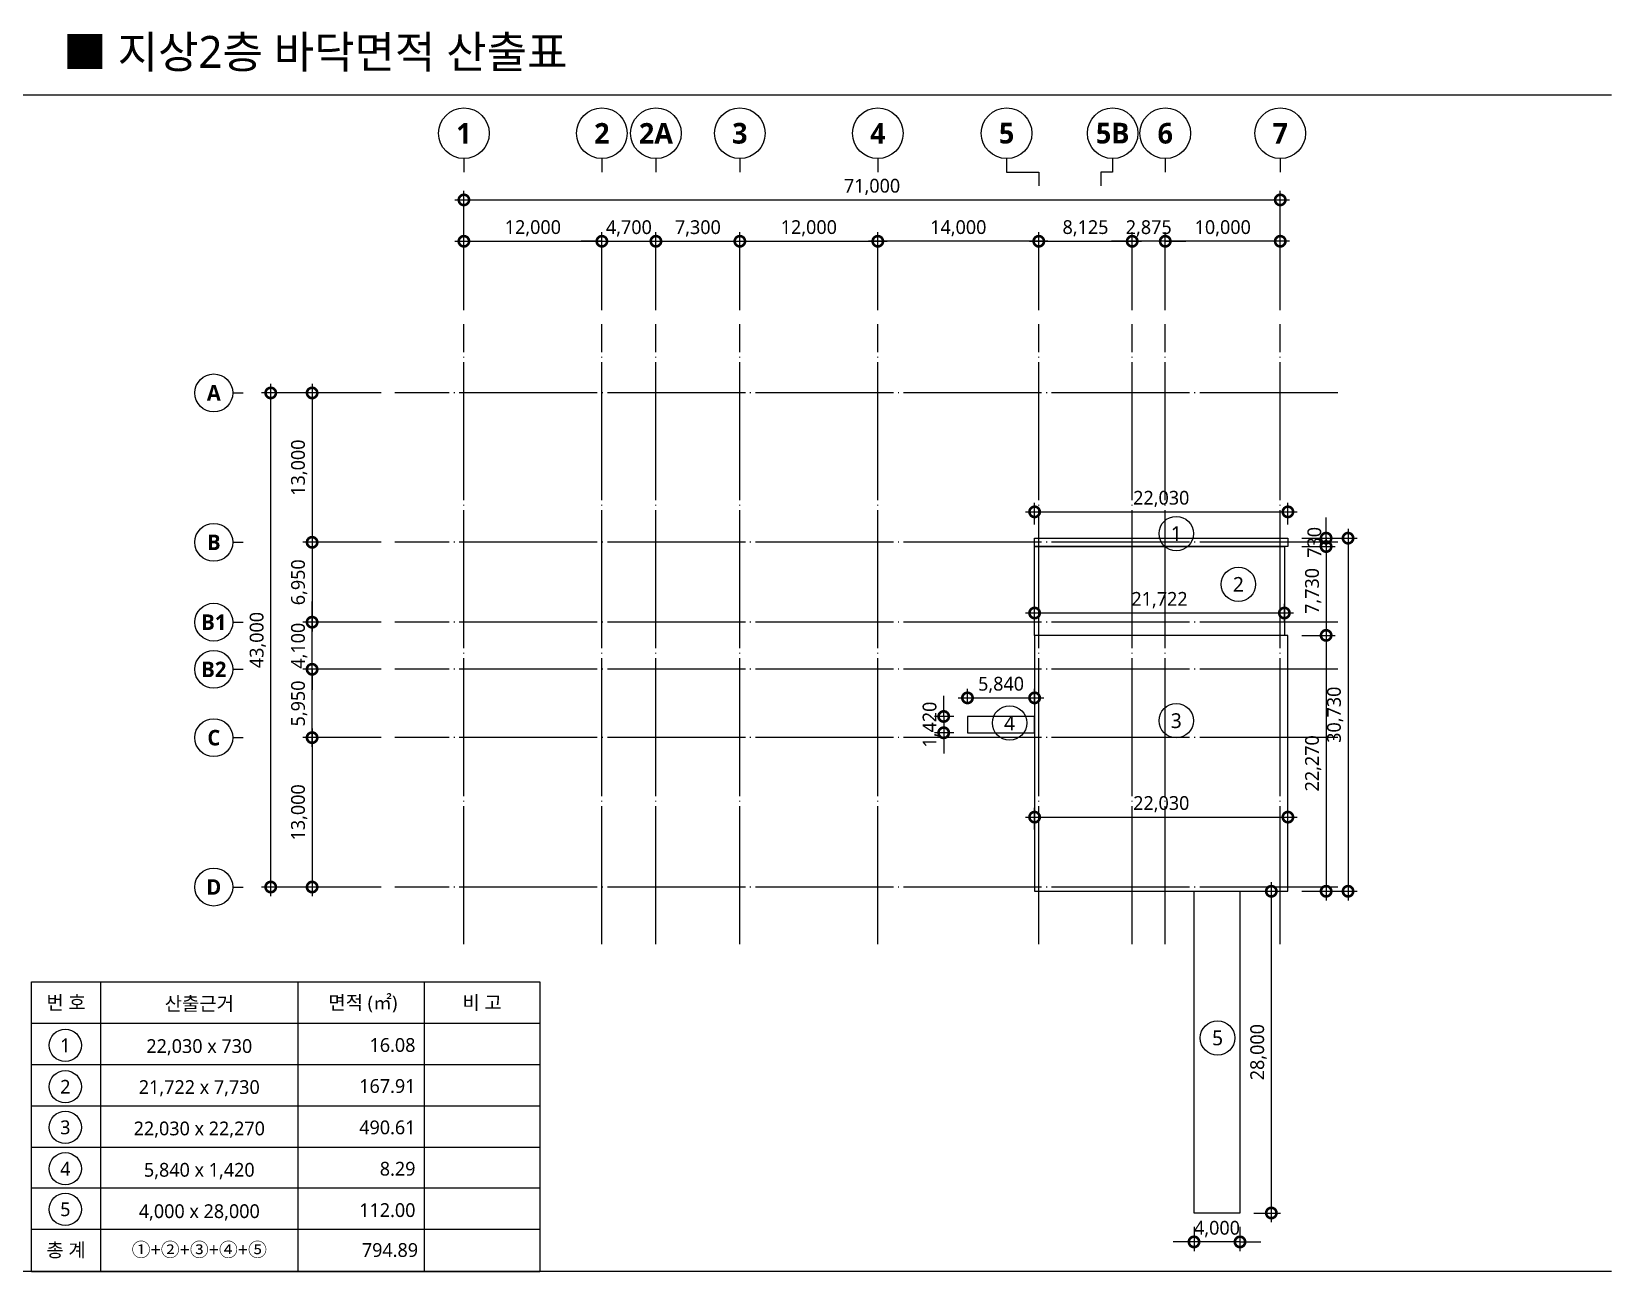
# Model space of a CAD drawing. Header units: millimetres. Extents: x 18600 to 322121, y -51000 to 167700.
# Drawn here: x 156000 to 293400, y 59400 to 167301 of the extents above; entities that cross this region are included whole.
import ezdxf
from ezdxf.enums import TextEntityAlignment as Align

# ---------------------------------------------------------------- set-up
doc = ezdxf.new("R2010")
doc.units = ezdxf.units.MM
doc.header["$LTSCALE"] = 400
doc.linetypes.add('CEN-GAUN', pattern=[32.2, 30, -1, 0.2, -1])
doc.layers.get('DEFPOINTS').update_dxf_attribs({"color": 137})
for name, color, linetype in [('3TXT', 3, 'Continuous'), ('CEN', 1, 'CEN-GAUN'), ('DIM', 7, 'Continuous'), ('ELE-2', 2, 'Continuous'), ('ELE-4', 4, 'Continuous'), ('SYM', 6, 'Continuous'), ('SYM-BUB', 3, 'Continuous'), ('TEXT', 3, 'Continuous')]:
    doc.layers.add(name, color=color, linetype=linetype)
doc.styles.add('$0$스타일1', font='malgun.ttf')
doc.styles.add('스타일1', font='malgun.ttf')
doc.styles.add('스타일2', font='malgunbd.ttf')
doc.dimstyles.new('CJA', dxfattribs={"dimscale": 300, "dimtxt": 2.7, "dimasz": 1, "dimexe": 2, "dimexo": 3, "dimgap": 1, "dimtad": 1, "dimdec": 0, "dimzin": 1, "dimdsep": 46, "dimlunit": 6, "dimtxsty": '$0$스타일1', "dimblk": 'CJDOT', "dimcen": 0.09, "dimdle": 1, "dimclrd": 256, "dimclre": 256, "dimclrt": 3, "dimadec": 0, "dimazin": 0, "dimtfac": 1, "dimtdec": 0, "dimtix": 1, "dimtmove": 2, "dimatfit": 3, "dimldrblk": 'CJDOT', "dimfxl": 1, "dimtolj": 1, "dimtzin": 1, "dimarcsym": 0})

# ---------------------------------------------------------------- blocks, each defined once
blk = doc.blocks.new('DET2')
at = {"layer": 'SYM', "color": 6}
blk.add_circle((5, 0), 5, dxfattribs=at)
at = {"layer": 'SYM', "color": 3, "style": '스타일1'}
blk.add_attdef('1', text='', height=3, dxfattribs=at).set_placement((5, 0), align=Align.MIDDLE)
blk = doc.blocks.new('_DotSmall')
at = {"color": 0, "linetype": 'ByBlock', "const_width": 0.5}
blk.add_lwpolyline([(-0.0625, 0, 1), (0.0625, 0, 1)], format="xyb", close=True, dxfattribs=at)
blk = doc.blocks.new('*D108')
at = {"layer": 'DEFPOINTS', "color": 0, "transparency": 16777216}
for p in [(243236, 109314), (237396, 107697), (243236, 107696)]:
    blk.add_point(p, dxfattribs=at)
at = {"layer": 'DIM', "color": 7, "lineweight": -2, "transparency": 16777216}
for p, q in [((237396, 108897), (237396, 110114)), ((243236, 108896), (243236, 110114)), ((236596, 109314), (244036, 109314))]:
    blk.add_line(p, q, dxfattribs=at)
at = {"layer": 'DIM', "color": 7, "lineweight": -2, "transparency": 16777216, "xscale": 1800, "yscale": 1800, "zscale": 1800, "rotation": 180}
blk.add_blockref('_DotSmall', (237396, 109314), dxfattribs=at)
at = {"layer": 'DIM', "color": 7, "lineweight": -2, "transparency": 16777216, "xscale": 1800, "yscale": 1800, "zscale": 1800}
blk.add_blockref('_DotSmall', (243236, 109314), dxfattribs=at)
at = {"layer": 'DIM', "color": 3, "transparency": 16777216, "insert": (240316, 110435), "char_height": 1200, "attachment_point": 5, "style": '$0$스타일1'}
blk.add_mtext('\\A1;5,840', dxfattribs=at)
blk = doc.blocks.new('CJDOT')
blk.add_line((-2, 0), (2, 0))
at = {"const_width": 0.5}
blk.add_lwpolyline([(-0.25, 0, 1), (0.25, 0, 1)], format="xyb", close=True, dxfattribs=at)
blk = doc.blocks.new('*D103')
at = {"layer": 'DEFPOINTS', "color": 0, "transparency": 16777216}
for p in [(237398, 107697), (235327, 106277), (237396, 106277)]:
    blk.add_point(p, dxfattribs=at)
at = {"layer": 'DIM', "color": 7, "lineweight": -2, "transparency": 16777216}
for p, q in [((235327, 107697), (235327, 109497)), ((236198, 107697), (234527, 107697)), ((235327, 107697), (235327, 106277)), ((236196, 106277), (234527, 106277)), ((235327, 106277), (235327, 104477))]:
    blk.add_line(p, q, dxfattribs=at)
at = {"layer": 'DIM', "color": 7, "lineweight": -2, "transparency": 16777216, "xscale": 1800, "yscale": 1800, "zscale": 1800}
for p, rotation in [((235327, 107697), 270), ((235327, 106277), 90)]:
    blk.add_blockref('_DotSmall', p, dxfattribs=dict(at, rotation=rotation))
at = {"layer": 'DIM', "color": 3, "transparency": 16777216, "insert": (234203, 106987), "char_height": 1200, "attachment_point": 5, "rotation": 90, "style": '$0$스타일1'}
blk.add_mtext('\\A1;1,420', dxfattribs=at)
blk = doc.blocks.new('*D104')
at = {"layer": 'DEFPOINTS', "color": 0, "transparency": 16777216}
for p in [(265265, 125503), (243235, 123214), (265265, 123214)]:
    blk.add_point(p, dxfattribs=at)
at = {"layer": 'DIM', "color": 7, "lineweight": -2, "transparency": 16777216}
for p, q in [((242435, 125503), (266065, 125503)), ((243235, 124414), (243235, 126303)), ((265265, 124414), (265265, 126303))]:
    blk.add_line(p, q, dxfattribs=at)
at = {"layer": 'DIM', "color": 7, "lineweight": -2, "transparency": 16777216, "xscale": 1800, "yscale": 1800, "zscale": 1800, "rotation": 180}
blk.add_blockref('_DotSmall', (243235, 125503), dxfattribs=at)
at = {"layer": 'DIM', "color": 7, "lineweight": -2, "transparency": 16777216, "xscale": 1800, "yscale": 1800, "zscale": 1800}
blk.add_blockref('_DotSmall', (265265, 125503), dxfattribs=at)
at = {"layer": 'DIM', "color": 3, "transparency": 16777216, "insert": (254250, 126623), "char_height": 1200, "attachment_point": 5, "style": '$0$스타일1'}
blk.add_mtext('\\A1;22,030', dxfattribs=at)
blk = doc.blocks.new('*D105')
at = {"layer": 'DEFPOINTS', "color": 0, "transparency": 16777216}
for p in [(265265, 123214), (265265, 92484), (270496, 92484)]:
    blk.add_point(p, dxfattribs=at)
at = {"layer": 'DIM', "color": 7, "lineweight": -2, "transparency": 16777216}
for p, q in [((270496, 124014), (270496, 91684)), ((266465, 123214), (271296, 123214)), ((266465, 92484), (271296, 92484))]:
    blk.add_line(p, q, dxfattribs=at)
at = {"layer": 'DIM', "color": 7, "lineweight": -2, "transparency": 16777216, "xscale": 1800, "yscale": 1800, "zscale": 1800}
for p, rotation in [((270496, 123214), 90), ((270496, 92484), 270)]:
    blk.add_blockref('_DotSmall', p, dxfattribs=dict(at, rotation=rotation))
at = {"layer": 'DIM', "color": 3, "transparency": 16777216, "insert": (269375, 107849), "char_height": 1200, "attachment_point": 5, "rotation": 90, "style": '$0$스타일1'}
blk.add_mtext('\\A1;30,730', dxfattribs=at)
blk = doc.blocks.new('*D106')
at = {"layer": 'DEFPOINTS', "color": 0, "transparency": 16777216}
for p in [(261098, 92484), (261098, 64484), (263821, 64484)]:
    blk.add_point(p, dxfattribs=at)
at = {"layer": 'DIM', "color": 7, "lineweight": -2, "transparency": 16777216}
for p, q in [((262298, 92484), (264621, 92484)), ((263821, 93284), (263821, 63684)), ((262298, 64484), (264621, 64484))]:
    blk.add_line(p, q, dxfattribs=at)
at = {"layer": 'DIM', "color": 7, "lineweight": -2, "transparency": 16777216, "xscale": 1800, "yscale": 1800, "zscale": 1800}
for p, rotation in [((263821, 92484), 90), ((263821, 64484), 270)]:
    blk.add_blockref('_DotSmall', p, dxfattribs=dict(at, rotation=rotation))
at = {"layer": 'DIM', "color": 3, "transparency": 16777216, "insert": (262700, 78484), "char_height": 1200, "attachment_point": 5, "rotation": 90, "style": '$0$스타일1'}
blk.add_mtext('\\A1;28,000', dxfattribs=at)
blk = doc.blocks.new('*D107')
at = {"layer": 'DEFPOINTS', "color": 0, "transparency": 16777216}
for p in [(257098, 64484), (261098, 64484), (257098, 61969)]:
    blk.add_point(p, dxfattribs=at)
at = {"layer": 'DIM', "color": 7, "lineweight": -2, "transparency": 16777216}
for p, q in [((257098, 63284), (257098, 61169)), ((261098, 63284), (261098, 61169)), ((257098, 61969), (255298, 61969)), ((261098, 61969), (257098, 61969)), ((261098, 61969), (262898, 61969))]:
    blk.add_line(p, q, dxfattribs=at)
at = {"layer": 'DIM', "color": 7, "lineweight": -2, "transparency": 16777216, "xscale": 1800, "yscale": 1800, "zscale": 1800}
blk.add_blockref('_DotSmall', (257098, 61969), dxfattribs=at)
at = {"layer": 'DIM', "color": 7, "lineweight": -2, "transparency": 16777216, "xscale": 1800, "yscale": 1800, "zscale": 1800, "rotation": 180}
blk.add_blockref('_DotSmall', (261098, 61969), dxfattribs=at)
at = {"layer": 'DIM', "color": 3, "transparency": 16777216, "insert": (259098, 63089), "char_height": 1200, "attachment_point": 5, "style": '$0$스타일1'}
blk.add_mtext('\\A1;4,000', dxfattribs=at)
blk = doc.blocks.new('*D154')
at = {"layer": 'DEFPOINTS', "color": 0, "transparency": 16777216}
for p in [(265263, 122484), (265265, 123214), (268587, 123214)]:
    blk.add_point(p, dxfattribs=at)
at = {"layer": 'DIM', "color": 7, "lineweight": -2, "transparency": 16777216}
for p, q in [((268587, 123214), (268587, 125014)), ((266463, 122484), (269387, 122484)), ((266465, 123214), (269387, 123214)), ((268587, 122484), (268587, 123214)), ((268587, 122484), (268587, 120684))]:
    blk.add_line(p, q, dxfattribs=at)
at = {"layer": 'DIM', "color": 7, "lineweight": -2, "transparency": 16777216, "xscale": 1800, "yscale": 1800, "zscale": 1800}
for p, rotation in [((268587, 123214), 270), ((268587, 122484), 90)]:
    blk.add_blockref('_DotSmall', p, dxfattribs=dict(at, rotation=rotation))
at = {"layer": 'DIM', "color": 3, "transparency": 16777216, "insert": (267567, 122849), "char_height": 1200, "attachment_point": 5, "rotation": 90, "style": '$0$스타일1'}
blk.add_mtext('\\A1;730', dxfattribs=at)
blk = doc.blocks.new('*D155')
at = {"layer": 'DEFPOINTS', "color": 0, "transparency": 16777216}
for p in [(265263, 122484), (265263, 114754), (268588, 114754)]:
    blk.add_point(p, dxfattribs=at)
at = {"layer": 'DIM', "color": 7, "lineweight": -2, "transparency": 16777216}
for p, q in [((266463, 122484), (269388, 122484)), ((268588, 123284), (268588, 113954)), ((266463, 114754), (269388, 114754))]:
    blk.add_line(p, q, dxfattribs=at)
at = {"layer": 'DIM', "color": 7, "lineweight": -2, "transparency": 16777216, "xscale": 1800, "yscale": 1800, "zscale": 1800}
for p, rotation in [((268588, 122484), 90), ((268588, 114754), 270)]:
    blk.add_blockref('_DotSmall', p, dxfattribs=dict(at, rotation=rotation))
at = {"layer": 'DIM', "color": 3, "transparency": 16777216, "insert": (267467, 118619), "char_height": 1200, "attachment_point": 5, "rotation": 90, "style": '$0$스타일1'}
blk.add_mtext('\\A1;7,730', dxfattribs=at)
blk = doc.blocks.new('*D156')
at = {"layer": 'DEFPOINTS', "color": 0, "transparency": 16777216}
for p in [(265263, 114754), (265265, 92484), (268588, 92484)]:
    blk.add_point(p, dxfattribs=at)
at = {"layer": 'DIM', "color": 7, "lineweight": -2, "transparency": 16777216}
for p, q in [((268588, 115554), (268588, 91684)), ((266463, 114754), (269388, 114754)), ((266465, 92484), (269388, 92484))]:
    blk.add_line(p, q, dxfattribs=at)
at = {"layer": 'DIM', "color": 7, "lineweight": -2, "transparency": 16777216, "xscale": 1800, "yscale": 1800, "zscale": 1800}
for p, rotation in [((268588, 114754), 90), ((268588, 92484), 270)]:
    blk.add_blockref('_DotSmall', p, dxfattribs=dict(at, rotation=rotation))
at = {"layer": 'DIM', "color": 3, "transparency": 16777216, "insert": (267467, 103619), "char_height": 1200, "attachment_point": 5, "rotation": 90, "style": '$0$스타일1'}
blk.add_mtext('\\A1;22,270', dxfattribs=at)
blk = doc.blocks.new('*D166')
at = {"layer": 'DEFPOINTS', "color": 0, "transparency": 16777216}
for p in [(243235, 116698), (243235, 114754), (264958, 114754)]:
    blk.add_point(p, dxfattribs=at)
at = {"layer": 'DIM', "color": 7, "lineweight": -2, "transparency": 16777216}
for p, q in [((243235, 115954), (243235, 117498)), ((264958, 115954), (264958, 117498)), ((265758, 116698), (242435, 116698))]:
    blk.add_line(p, q, dxfattribs=at)
at = {"layer": 'DIM', "color": 7, "lineweight": -2, "transparency": 16777216, "xscale": 1800, "yscale": 1800, "zscale": 1800, "rotation": 180}
blk.add_blockref('_DotSmall', (243235, 116698), dxfattribs=at)
at = {"layer": 'DIM', "color": 7, "lineweight": -2, "transparency": 16777216, "xscale": 1800, "yscale": 1800, "zscale": 1800}
blk.add_blockref('_DotSmall', (264958, 116698), dxfattribs=at)
at = {"layer": 'DIM', "color": 3, "transparency": 16777216, "insert": (254097, 117822), "char_height": 1200, "attachment_point": 5, "style": '$0$스타일1'}
blk.add_mtext('\\A1;21,722', dxfattribs=at)
blk = doc.blocks.new('*D167')
at = {"layer": 'DEFPOINTS', "color": 0, "transparency": 16777216}
for p in [(265265, 98936), (243235, 96647), (265265, 96647)]:
    blk.add_point(p, dxfattribs=at)
at = {"layer": 'DIM', "color": 7, "lineweight": -2, "transparency": 16777216}
for p, q in [((242435, 98936), (266065, 98936)), ((243235, 97847), (243235, 99736)), ((265265, 97847), (265265, 99736))]:
    blk.add_line(p, q, dxfattribs=at)
at = {"layer": 'DIM', "color": 7, "lineweight": -2, "transparency": 16777216, "xscale": 1800, "yscale": 1800, "zscale": 1800, "rotation": 180}
blk.add_blockref('_DotSmall', (243235, 98936), dxfattribs=at)
at = {"layer": 'DIM', "color": 7, "lineweight": -2, "transparency": 16777216, "xscale": 1800, "yscale": 1800, "zscale": 1800}
blk.add_blockref('_DotSmall', (265265, 98936), dxfattribs=at)
at = {"layer": 'DIM', "color": 3, "transparency": 16777216, "insert": (254250, 100056), "char_height": 1200, "attachment_point": 5, "style": '$0$스타일1'}
blk.add_mtext('\\A1;22,030', dxfattribs=at)
blk = doc.blocks.new('*D197')
at = {"layer": 'DEFPOINTS', "color": 0, "transparency": 16777216}
for p in [(108598, -9148), (37598, -19948), (108598, -19948)]:
    blk.add_point(p, dxfattribs=at)
at = {"layer": 'DIM', "color": 7, "lineweight": -2, "transparency": 16777216}
for p, q in [((36798, -9148), (109398, -9148)), ((37598, -18748), (37598, -8348)), ((108598, -18748), (108598, -8348))]:
    blk.add_line(p, q, dxfattribs=at)
at = {"layer": 'DIM', "color": 7, "lineweight": -2, "transparency": 16777216, "xscale": 1800, "yscale": 1800, "zscale": 1800, "rotation": 180}
blk.add_blockref('_DotSmall', (37598, -9148), dxfattribs=at)
at = {"layer": 'DIM', "color": 7, "lineweight": -2, "transparency": 16777216, "xscale": 1800, "yscale": 1800, "zscale": 1800}
blk.add_blockref('_DotSmall', (108598, -9148), dxfattribs=at)
at = {"layer": 'DIM', "color": 3, "transparency": 16777216, "insert": (73098, -8024), "char_height": 1200, "attachment_point": 5, "style": '스타일1'}
blk.add_mtext('\\A1;71,000', dxfattribs=at)
blk = doc.blocks.new('*D198')
at = {"layer": 'DEFPOINTS', "color": 0, "transparency": 16777216}
for p in [(49598, -12748), (37598, -19948), (49598, -19948)]:
    blk.add_point(p, dxfattribs=at)
at = {"layer": 'DIM', "color": 7, "lineweight": -2, "transparency": 16777216}
for p, q in [((37598, -18748), (37598, -11948)), ((49598, -18748), (49598, -11948)), ((36798, -12748), (50398, -12748))]:
    blk.add_line(p, q, dxfattribs=at)
at = {"layer": 'DIM', "color": 7, "lineweight": -2, "transparency": 16777216, "xscale": 1800, "yscale": 1800, "zscale": 1800, "rotation": 180}
blk.add_blockref('_DotSmall', (37598, -12748), dxfattribs=at)
at = {"layer": 'DIM', "color": 7, "lineweight": -2, "transparency": 16777216, "xscale": 1800, "yscale": 1800, "zscale": 1800}
blk.add_blockref('_DotSmall', (49598, -12748), dxfattribs=at)
at = {"layer": 'DIM', "color": 3, "transparency": 16777216, "insert": (43598, -11624), "char_height": 1200, "attachment_point": 5, "style": '스타일1'}
blk.add_mtext('\\A1;12,000', dxfattribs=at)
blk = doc.blocks.new('*D199')
at = {"layer": 'DEFPOINTS', "color": 0, "transparency": 16777216}
for p in [(98598, -12748), (98598, -19948), (108598, -19948)]:
    blk.add_point(p, dxfattribs=at)
at = {"layer": 'DIM', "color": 7, "lineweight": -2, "transparency": 16777216}
for p, q in [((98598, -18748), (98598, -11948)), ((108598, -18748), (108598, -11948)), ((109398, -12748), (97798, -12748))]:
    blk.add_line(p, q, dxfattribs=at)
at = {"layer": 'DIM', "color": 7, "lineweight": -2, "transparency": 16777216, "xscale": 1800, "yscale": 1800, "zscale": 1800, "rotation": 180}
blk.add_blockref('_DotSmall', (98598, -12748), dxfattribs=at)
at = {"layer": 'DIM', "color": 7, "lineweight": -2, "transparency": 16777216, "xscale": 1800, "yscale": 1800, "zscale": 1800}
blk.add_blockref('_DotSmall', (108598, -12748), dxfattribs=at)
at = {"layer": 'DIM', "color": 3, "transparency": 16777216, "insert": (103598, -11624), "char_height": 1200, "attachment_point": 5, "style": '스타일1'}
blk.add_mtext('\\A1;10,000', dxfattribs=at)
blk = doc.blocks.new('NEW_BUB')
at = {"layer": 'SYM-BUB', "color": 6}
blk.add_line((0, 3), (0, 0), dxfattribs=at)
blk.add_circle((0, 8.5), 5.5, dxfattribs=at)
at = {"layer": 'SYM-BUB', "color": 3, "style": '스타일2'}
blk.add_attdef('X', text='', height=4.5, dxfattribs=at).set_placement((0, 8.5), align=Align.MIDDLE)
blk = doc.blocks.new('*D200')
at = {"layer": 'DEFPOINTS', "color": 0, "transparency": 16777216}
for p in [(73598, -12748), (61598, -19948), (73598, -19948)]:
    blk.add_point(p, dxfattribs=at)
at = {"layer": 'DIM', "color": 7, "lineweight": -2, "transparency": 16777216}
for p, q in [((61598, -18748), (61598, -11948)), ((73598, -18748), (73598, -11948)), ((60798, -12748), (74398, -12748))]:
    blk.add_line(p, q, dxfattribs=at)
at = {"layer": 'DIM', "color": 7, "lineweight": -2, "transparency": 16777216, "xscale": 1800, "yscale": 1800, "zscale": 1800, "rotation": 180}
blk.add_blockref('_DotSmall', (61598, -12748), dxfattribs=at)
at = {"layer": 'DIM', "color": 7, "lineweight": -2, "transparency": 16777216, "xscale": 1800, "yscale": 1800, "zscale": 1800}
blk.add_blockref('_DotSmall', (73598, -12748), dxfattribs=at)
at = {"layer": 'DIM', "color": 3, "transparency": 16777216, "insert": (67598, -11624), "char_height": 1200, "attachment_point": 5, "style": '스타일1'}
blk.add_mtext('\\A1;12,000', dxfattribs=at)
blk = doc.blocks.new('*D201')
at = {"layer": 'DEFPOINTS', "color": 0, "transparency": 16777216}
for p in [(73598, -12748), (73598, -19948), (87598, -19948)]:
    blk.add_point(p, dxfattribs=at)
at = {"layer": 'DIM', "color": 7, "lineweight": -2, "transparency": 16777216}
for p, q in [((73598, -18748), (73598, -11948)), ((87598, -18748), (87598, -11948)), ((88398, -12748), (72798, -12748))]:
    blk.add_line(p, q, dxfattribs=at)
at = {"layer": 'DIM', "color": 7, "lineweight": -2, "transparency": 16777216, "xscale": 1800, "yscale": 1800, "zscale": 1800, "rotation": 180}
blk.add_blockref('_DotSmall', (73598, -12748), dxfattribs=at)
at = {"layer": 'DIM', "color": 7, "lineweight": -2, "transparency": 16777216, "xscale": 1800, "yscale": 1800, "zscale": 1800}
blk.add_blockref('_DotSmall', (87598, -12748), dxfattribs=at)
at = {"layer": 'DIM', "color": 3, "transparency": 16777216, "insert": (80598, -11624), "char_height": 1200, "attachment_point": 5, "style": '스타일1'}
blk.add_mtext('\\A1;14,000', dxfattribs=at)
blk = doc.blocks.new('*D202')
at = {"layer": 'DEFPOINTS', "color": 0, "transparency": 16777216}
for p in [(20798, -25948), (31598, -25948), (31598, -68948)]:
    blk.add_point(p, dxfattribs=at)
at = {"layer": 'DIM', "color": 7, "lineweight": -2, "transparency": 16777216}
for p, q in [((30398, -25948), (19998, -25948)), ((20798, -69748), (20798, -25148)), ((30398, -68948), (19998, -68948))]:
    blk.add_line(p, q, dxfattribs=at)
at = {"layer": 'DIM', "color": 7, "lineweight": -2, "transparency": 16777216, "xscale": 1800, "yscale": 1800, "zscale": 1800}
for p, rotation in [((20798, -25948), 90), ((20798, -68948), 270)]:
    blk.add_blockref('_DotSmall', p, dxfattribs=dict(at, rotation=rotation))
at = {"layer": 'DIM', "color": 3, "transparency": 16777216, "insert": (19677, -47453), "char_height": 1200, "attachment_point": 5, "rotation": 90, "style": '스타일1'}
blk.add_mtext('\\A1;43,000', dxfattribs=at)
blk = doc.blocks.new('*D203')
at = {"layer": 'DEFPOINTS', "color": 0, "transparency": 16777216}
for p in [(31598, -25948), (24398, -38948), (31598, -38948)]:
    blk.add_point(p, dxfattribs=at)
at = {"layer": 'DIM', "color": 7, "lineweight": -2, "transparency": 16777216}
for p, q in [((30398, -25948), (23598, -25948)), ((24398, -25148), (24398, -39748)), ((30398, -38948), (23598, -38948))]:
    blk.add_line(p, q, dxfattribs=at)
at = {"layer": 'DIM', "color": 7, "lineweight": -2, "transparency": 16777216, "xscale": 1800, "yscale": 1800, "zscale": 1800}
for p, rotation in [((24398, -25948), 90), ((24398, -38948), 270)]:
    blk.add_blockref('_DotSmall', p, dxfattribs=dict(at, rotation=rotation))
at = {"layer": 'DIM', "color": 3, "transparency": 16777216, "insert": (23274, -32448), "char_height": 1200, "attachment_point": 5, "rotation": 90, "style": '스타일1'}
blk.add_mtext('\\A1;13,000', dxfattribs=at)
blk = doc.blocks.new('*D204')
at = {"layer": 'DEFPOINTS', "color": 0, "transparency": 16777216}
for p in [(31598, -55948), (24398, -68948), (31598, -68948)]:
    blk.add_point(p, dxfattribs=at)
at = {"layer": 'DIM', "color": 7, "lineweight": -2, "transparency": 16777216}
for p, q in [((30398, -55948), (23598, -55948)), ((24398, -55148), (24398, -69748)), ((30398, -68948), (23598, -68948))]:
    blk.add_line(p, q, dxfattribs=at)
at = {"layer": 'DIM', "color": 7, "lineweight": -2, "transparency": 16777216, "xscale": 1800, "yscale": 1800, "zscale": 1800}
for p, rotation in [((24398, -55948), 90), ((24398, -68948), 270)]:
    blk.add_blockref('_DotSmall', p, dxfattribs=dict(at, rotation=rotation))
at = {"layer": 'DIM', "color": 3, "transparency": 16777216, "insert": (23274, -62448), "char_height": 1200, "attachment_point": 5, "rotation": 90, "style": '스타일1'}
blk.add_mtext('\\A1;13,000', dxfattribs=at)
blk = doc.blocks.new('*D205')
at = {"layer": 'DEFPOINTS', "color": 0, "transparency": 16777216}
for p in [(24397, -49998), (31598, -49998), (31598, -55948)]:
    blk.add_point(p, dxfattribs=at)
at = {"layer": 'DIM', "color": 7, "lineweight": -2, "transparency": 16777216}
for p, q in [((24397, -56748), (24397, -49198)), ((30398, -49998), (23597, -49998)), ((30398, -55948), (23597, -55948))]:
    blk.add_line(p, q, dxfattribs=at)
at = {"layer": 'DIM', "color": 7, "lineweight": -2, "transparency": 16777216, "xscale": 1800, "yscale": 1800, "zscale": 1800}
for p, rotation in [((24397, -49998), 90), ((24397, -55948), 270)]:
    blk.add_blockref('_DotSmall', p, dxfattribs=dict(at, rotation=rotation))
at = {"layer": 'DIM', "color": 3, "transparency": 16777216, "insert": (23277, -52973), "char_height": 1200, "attachment_point": 5, "rotation": 90, "style": '스타일1'}
blk.add_mtext('\\A1;5,950', dxfattribs=at)
blk = doc.blocks.new('*D206')
at = {"layer": 'DEFPOINTS', "color": 0, "transparency": 16777216}
for p in [(24398, -45898), (31598, -45898), (31598, -49998)]:
    blk.add_point(p, dxfattribs=at)
at = {"layer": 'DIM', "color": 7, "lineweight": -2, "transparency": 16777216}
for p, q in [((24398, -45898), (24398, -44098)), ((30398, -45898), (23598, -45898)), ((24398, -49998), (24398, -45898)), ((30398, -49998), (23598, -49998)), ((24398, -49998), (24398, -51798))]:
    blk.add_line(p, q, dxfattribs=at)
at = {"layer": 'DIM', "color": 7, "lineweight": -2, "transparency": 16777216, "xscale": 1800, "yscale": 1800, "zscale": 1800}
for p, rotation in [((24398, -45898), 270), ((24398, -49998), 90)]:
    blk.add_blockref('_DotSmall', p, dxfattribs=dict(at, rotation=rotation))
at = {"layer": 'DIM', "color": 3, "transparency": 16777216, "insert": (23274, -47948), "char_height": 1200, "attachment_point": 5, "rotation": 90, "style": '스타일1'}
blk.add_mtext('\\A1;4,100', dxfattribs=at)
blk = doc.blocks.new('*D212')
at = {"layer": 'DEFPOINTS', "color": 0, "transparency": 16777216}
for p in [(31598, -38948), (24398, -45898), (31598, -45898)]:
    blk.add_point(p, dxfattribs=at)
at = {"layer": 'DIM', "color": 7, "lineweight": -2, "transparency": 16777216}
for p, q in [((24398, -38148), (24398, -46698)), ((30398, -38948), (23598, -38948)), ((30398, -45898), (23598, -45898))]:
    blk.add_line(p, q, dxfattribs=at)
at = {"layer": 'DIM', "color": 7, "lineweight": -2, "transparency": 16777216, "xscale": 1800, "yscale": 1800, "zscale": 1800}
for p, rotation in [((24398, -38948), 90), ((24398, -45898), 270)]:
    blk.add_blockref('_DotSmall', p, dxfattribs=dict(at, rotation=rotation))
at = {"layer": 'DIM', "color": 3, "transparency": 16777216, "insert": (23277, -42423), "char_height": 1200, "attachment_point": 5, "rotation": 90, "style": '스타일1'}
blk.add_mtext('\\A1;6,950', dxfattribs=at)
blk = doc.blocks.new('*D207')
at = {"layer": 'DEFPOINTS', "color": 0, "transparency": 16777216}
for p in [(54298, -12748), (49598, -19948), (54298, -19948)]:
    blk.add_point(p, dxfattribs=at)
at = {"layer": 'DIM', "color": 7, "lineweight": -2, "transparency": 16777216}
for p, q in [((49598, -18748), (49598, -11948)), ((54298, -18748), (54298, -11948)), ((49598, -12748), (47798, -12748)), ((49598, -12748), (54298, -12748)), ((54298, -12748), (56098, -12748))]:
    blk.add_line(p, q, dxfattribs=at)
at = {"layer": 'DIM', "color": 7, "lineweight": -2, "transparency": 16777216, "xscale": 1800, "yscale": 1800, "zscale": 1800}
blk.add_blockref('_DotSmall', (49598, -12748), dxfattribs=at)
at = {"layer": 'DIM', "color": 7, "lineweight": -2, "transparency": 16777216, "xscale": 1800, "yscale": 1800, "zscale": 1800, "rotation": 180}
blk.add_blockref('_DotSmall', (54298, -12748), dxfattribs=at)
at = {"layer": 'DIM', "color": 3, "transparency": 16777216, "insert": (51948, -11628), "char_height": 1200, "attachment_point": 5, "style": '스타일1'}
blk.add_mtext('\\A1;4,700', dxfattribs=at)
blk = doc.blocks.new('*D208')
at = {"layer": 'DEFPOINTS', "color": 0, "transparency": 16777216}
for p in [(61598, -12748), (54298, -19948), (61598, -19948)]:
    blk.add_point(p, dxfattribs=at)
at = {"layer": 'DIM', "color": 7, "lineweight": -2, "transparency": 16777216}
for p, q in [((54298, -18748), (54298, -11948)), ((61598, -18748), (61598, -11948)), ((53498, -12748), (62398, -12748))]:
    blk.add_line(p, q, dxfattribs=at)
at = {"layer": 'DIM', "color": 7, "lineweight": -2, "transparency": 16777216, "xscale": 1800, "yscale": 1800, "zscale": 1800, "rotation": 180}
blk.add_blockref('_DotSmall', (54298, -12748), dxfattribs=at)
at = {"layer": 'DIM', "color": 7, "lineweight": -2, "transparency": 16777216, "xscale": 1800, "yscale": 1800, "zscale": 1800}
blk.add_blockref('_DotSmall', (61598, -12748), dxfattribs=at)
at = {"layer": 'DIM', "color": 3, "transparency": 16777216, "insert": (57948, -11628), "char_height": 1200, "attachment_point": 5, "style": '스타일1'}
blk.add_mtext('\\A1;7,300', dxfattribs=at)
blk = doc.blocks.new('*D209')
at = {"layer": 'DEFPOINTS', "color": 0, "transparency": 16777216}
for p in [(95723, -12748), (87598, -19948), (95723, -19948)]:
    blk.add_point(p, dxfattribs=at)
at = {"layer": 'DIM', "color": 7, "lineweight": -2, "transparency": 16777216}
for p, q in [((87598, -18748), (87598, -11948)), ((95723, -18748), (95723, -11948)), ((86798, -12748), (96523, -12748))]:
    blk.add_line(p, q, dxfattribs=at)
at = {"layer": 'DIM', "color": 7, "lineweight": -2, "transparency": 16777216, "xscale": 1800, "yscale": 1800, "zscale": 1800, "rotation": 180}
blk.add_blockref('_DotSmall', (87598, -12748), dxfattribs=at)
at = {"layer": 'DIM', "color": 7, "lineweight": -2, "transparency": 16777216, "xscale": 1800, "yscale": 1800, "zscale": 1800}
blk.add_blockref('_DotSmall', (95723, -12748), dxfattribs=at)
at = {"layer": 'DIM', "color": 3, "transparency": 16777216, "insert": (91660, -11624), "char_height": 1200, "attachment_point": 5, "style": '스타일1'}
blk.add_mtext('\\A1;8,125', dxfattribs=at)
blk = doc.blocks.new('*D210')
at = {"layer": 'DEFPOINTS', "color": 0, "transparency": 16777216}
for p in [(95723, -12749), (95723, -19948), (98598, -19948)]:
    blk.add_point(p, dxfattribs=at)
at = {"layer": 'DIM', "color": 7, "lineweight": -2, "transparency": 16777216}
for p, q in [((95723, -18748), (95723, -11949)), ((98598, -18748), (98598, -11949)), ((95723, -12749), (93923, -12749)), ((98598, -12749), (95723, -12749)), ((98598, -12749), (100398, -12749))]:
    blk.add_line(p, q, dxfattribs=at)
at = {"layer": 'DIM', "color": 7, "lineweight": -2, "transparency": 16777216, "xscale": 1800, "yscale": 1800, "zscale": 1800}
blk.add_blockref('_DotSmall', (95723, -12749), dxfattribs=at)
at = {"layer": 'DIM', "color": 7, "lineweight": -2, "transparency": 16777216, "xscale": 1800, "yscale": 1800, "zscale": 1800, "rotation": 180}
blk.add_blockref('_DotSmall', (98598, -12749), dxfattribs=at)
at = {"layer": 'DIM', "color": 3, "transparency": 16777216, "insert": (97160, -11628), "char_height": 1200, "attachment_point": 5, "style": '스타일1'}
blk.add_mtext('\\A1;2,875', dxfattribs=at)
blk = doc.blocks.new('grid_2F~')
at = {"layer": 'CEN'}
for points in [[(37597.9, -73913.7), (37597.9, -19948.3)], [(49597.9, -73913.7), (49597.9, -19948.3)], [(54297.9, -73913.7), (54297.9, -19948.3)], [(61597.9, -73913.7), (61597.9, -19948.3)], [(73597.9, -73913.7), (73597.9, -19948.3)], [(87597.9, -73913.7), (87597.9, -19948.3)], [(95722.9, -73913.7), (95722.9, -19948.3)], [(98597.9, -73913.7), (98597.9, -19948.3)], [(108597.9, -73913.7), (108597.9, -19948.3)], [(113597.9, -25948.3), (31597.9, -25948.3)], [(113597.9, -38948.3), (31597.9, -38948.3)], [(113597.9, -45898.3), (31597.9, -45898.3)], [(113597.9, -49998.3), (31597.9, -49998.3)], [(113597.9, -55948.3), (31597.9, -55948.3)], [(113597.9, -68948.3), (31597.9, -68948.3)]]:
    blk.add_lwpolyline(points, dxfattribs=at)
at = {"layer": 'SYM-BUB', "color": 6}
for points in [[(84797.9, -6748.3), (87597.9, -6748.3), (87597.9, -7913.9)], [(94022.9, -6748.2), (92996.7, -6748.2), (92996.7, -7913.9)]]:
    blk.add_lwpolyline(points, dxfattribs=at)
at = {"layer": 'SYM-BUB', "xscale": 400.0000000000001, "yscale": 400.0000000000001, "zscale": 400.0000000000001}
for p, values in [((37597.9, -6748.3), {'X': '1'}), ((49597.9, -6748.3), {'X': '2'}), ((54297.9, -6748.3), {'X': '2A'}), ((61597.9, -6748.3), {'X': '3'}), ((73597.9, -6748.3), {'X': '4'}), ((84797.9, -6748.3), {'X': '5'}), ((94022.9, -6748.2), {'X': '5B'}), ((98597.9, -6748.3), {'X': '6'}), ((108597.9, -6748.3), {'X': '7'})]:
    blk.add_blockref('NEW_BUB', p, dxfattribs=at).add_auto_attribs(values)
at = {"layer": 'SYM-BUB'}
ref = blk.add_blockref('NEW_BUB', (18397.9, -25948.3), dxfattribs=dict(at, xscale=300.0000000000001, yscale=300.0000000000001, zscale=300.0000000000001, rotation=90))
ref.add_attrib('X', 'A', dxfattribs={"color": 3, "height": 1350, "style": '스타일2'}).set_placement((15847.9, -25948.3), align=Align.MIDDLE)
ref = blk.add_blockref('NEW_BUB', (18397.9, -38948.3), dxfattribs=dict(at, xscale=300.0000000000001, yscale=300.0000000000001, zscale=300.0000000000001, rotation=90))
ref.add_attrib('X', 'B', dxfattribs={"color": 3, "height": 1350, "style": '스타일2'}).set_placement((15847.9, -38948.3), align=Align.MIDDLE)
ref = blk.add_blockref('NEW_BUB', (18397.9, -45898.3), dxfattribs=dict(at, xscale=300.0000000000001, yscale=300.0000000000001, zscale=300.0000000000001, rotation=90))
ref.add_attrib('X', 'B1', dxfattribs={"color": 3, "height": 1350, "style": '스타일2'}).set_placement((15847.9, -45898.3), align=Align.MIDDLE)
ref = blk.add_blockref('NEW_BUB', (18397.9, -49998.3), dxfattribs=dict(at, xscale=300.0000000000001, yscale=300.0000000000001, zscale=300.0000000000001, rotation=90))
ref.add_attrib('X', 'B2', dxfattribs={"color": 3, "height": 1350, "style": '스타일2'}).set_placement((15847.9, -49998.3), align=Align.MIDDLE)
ref = blk.add_blockref('NEW_BUB', (18397.9, -55948.3), dxfattribs=dict(at, xscale=300.0000000000001, yscale=300.0000000000001, zscale=300.0000000000001, rotation=90))
ref.add_attrib('X', 'C', dxfattribs={"color": 3, "height": 1350, "style": '스타일2'}).set_placement((15847.9, -55948.3), align=Align.MIDDLE)
ref = blk.add_blockref('NEW_BUB', (18397.9, -68948.3), dxfattribs=dict(at, xscale=300.0000000000001, yscale=300.0000000000001, zscale=300.0000000000001, rotation=90))
ref.add_attrib('X', 'D', dxfattribs={"color": 3, "height": 1350, "style": '스타일2'}).set_placement((15847.9, -68948.3), align=Align.MIDDLE)
at = {"layer": 'DIM'}
for base, p1, p2, angle, override, picture, middle in [((108597.9, -9148.3), (37597.9, -19948.3), (108597.9, -19948.3), 180, {"dimscale": 400, "dimtxt": 3, "dimasz": 4.5, "dimlunit": 6, "dimtxsty": '스타일1', "dimblk1": 'DotSmall', "dimblk2": 'DotSmall', "dimsah": 1, "dimdle": 2, "dimclrd": 7, "dimclre": 7}, '*D197', (73097.9, -8024.4)), ((49597.9, -12748.3), (37597.9, -19948.3), (49597.9, -19948.3), 180, {"dimscale": 400, "dimtxt": 3, "dimasz": 4.5, "dimtxsty": '스타일1', "dimblk1": 'DotSmall', "dimblk2": 'DotSmall', "dimsah": 1, "dimdle": 2, "dimclrd": 7, "dimclre": 7}, '*D198', (43597.9, -11624.4)), ((73597.9, -12748.3), (61597.9, -19948.3), (73597.9, -19948.3), 180, {"dimscale": 400, "dimtxt": 3, "dimasz": 4.5, "dimlunit": 6, "dimtxsty": '스타일1', "dimblk1": 'DotSmall', "dimblk2": 'DotSmall', "dimsah": 1, "dimdle": 2, "dimclrd": 7, "dimclre": 7}, '*D200', (67597.9, -11624.4)), ((24397.9, -38948.3), (31597.9, -25948.3), (31597.9, -38948.3), 90, {"dimscale": 400, "dimtxt": 3, "dimasz": 4.5, "dimlunit": 6, "dimtxsty": '스타일1', "dimblk1": 'DotSmall', "dimblk2": 'DotSmall', "dimsah": 1, "dimdle": 2, "dimclrd": 7, "dimclre": 7}, '*D203', (23274, -32448.3)), ((24397.9, -45898.3), (31597.9, -38948.3), (31597.9, -45898.3), 90, {"dimscale": 400, "dimtxt": 3, "dimasz": 4.5, "dimtxsty": '스타일1', "dimblk1": 'DotSmall', "dimblk2": 'DotSmall', "dimsah": 1, "dimdle": 2, "dimclrd": 7, "dimclre": 7}, '*D212', (23277.2, -42423.3)), ((24397.9, -45898.3), (31597.9, -49998.3), (31597.9, -45898.3), 90, {"dimscale": 400, "dimtxt": 3, "dimasz": 4.5, "dimtxsty": '스타일1', "dimblk1": 'DotSmall', "dimblk2": 'DotSmall', "dimsah": 1, "dimdle": 2, "dimclrd": 7, "dimclre": 7}, '*D206', (23274, -47948.3)), ((24397.2, -49998.3), (31597.9, -55948.3), (31597.9, -49998.3), 90, {"dimscale": 400, "dimtxt": 3, "dimasz": 4.5, "dimtxsty": '스타일1', "dimblk1": 'DotSmall', "dimblk2": 'DotSmall', "dimsah": 1, "dimdle": 2, "dimclrd": 7, "dimclre": 7}, '*D205', (23276.6, -52973.3)), ((24397.9, -68948.3), (31597.9, -55948.3), (31597.9, -68948.3), 90, {"dimscale": 400, "dimtxt": 3, "dimasz": 4.5, "dimlunit": 6, "dimtxsty": '스타일1', "dimblk1": 'DotSmall', "dimblk2": 'DotSmall', "dimsah": 1, "dimdle": 2, "dimclrd": 7, "dimclre": 7}, '*D204', (23274, -62448.3))]:
    dim = blk.add_linear_dim(base=base, p1=p1, p2=p2, angle=angle, dimstyle='CJA', override=override, dxfattribs=at)
    dim.commit()
    dim.dimension.update_dxf_attribs({"geometry": picture, "text_midpoint": middle})
for base, p1, p2, picture, middle in [((54297.9, -12748.3), (49597.9, -19948.3), (54297.9, -19948.3), '*D207', (51947.9, -11627.6)), ((61597.9, -12748.3), (54297.9, -19948.3), (61597.9, -19948.3), '*D208', (57947.9, -11627.6)), ((73597.9, -12748.3), (87597.9, -19948.3), (73597.9, -19948.3), '*D201', (80597.9, -11624.4)), ((95722.9, -12748.3), (87597.9, -19948.3), (95722.9, -19948.3), '*D209', (91660.4, -11624.4)), ((95722.9, -12748.7), (98597.9, -19948.3), (95722.9, -19948.3), '*D210', (97160.4, -11628)), ((98597.9, -12748.3), (108597.9, -19948.3), (98597.9, -19948.3), '*D199', (103597.9, -11624.4))]:
    dim = blk.add_linear_dim(base=base, p1=p1, p2=p2, dimstyle='CJA', override={"dimscale": 400, "dimtxt": 3, "dimasz": 4.5, "dimtxsty": '스타일1', "dimblk1": 'DotSmall', "dimblk2": 'DotSmall', "dimsah": 1, "dimdle": 2, "dimclrd": 7, "dimclre": 7}, dxfattribs=at)
    dim.commit()
    dim.dimension.update_dxf_attribs({"geometry": picture, "text_midpoint": middle})
dim = blk.add_linear_dim(base=(20797.9, -25948.3), p1=(31597.9, -68948.3), p2=(31597.9, -25948.3), angle=270, dimstyle='CJA', override={"dimscale": 400, "dimtxt": 3, "dimasz": 4.5, "dimtxsty": '스타일1', "dimblk1": 'DotSmall', "dimblk2": 'DotSmall', "dimsah": 1, "dimdle": 2, "dimclrd": 7, "dimclre": 7}, dxfattribs=at)
dim.commit()
dim.dimension.update_dxf_attribs({"geometry": '*D202', "text_midpoint": (19677.2, -47452.9), "dimtype": 128})

msp = doc.modelspace()

# ---------------------------------------------------------------- linework, layer by layer
at = {"layer": 'ELE-2'}
msp.add_line((293400, 59400), (18600, 59400), dxfattribs=at)
at = {"layer": 'ELE-2', "color": 3}
for points in [[(265262.9, 122484.24), (243235.36, 122484.24), (243235.36, 123214.22), (265262.9, 123214.22)], [(264957.84, 114754.24), (243235.36, 114754.24), (243235.36, 122484.24), (264957.84, 122484.24)], [(265265.34, 114754.24), (243235.36, 114754.24), (243235.36, 92484.22), (265265.34, 92484.22)], [(237395.94, 106276.72), (243234.18, 106276.72), (243234.18, 107696.72), (237395.94, 107696.72)], [(261097.84, 64484.24), (257097.84, 64484.24), (257097.84, 92484.24), (261097.84, 92484.24)]]:
    msp.add_lwpolyline(points, close=True, dxfattribs=at)
at = {"layer": 'ELE-4'}
for p, q in [((18600, 161800), (293400, 161800)), ((156000, 84600), (200212.09, 84600)), ((162000, 84600), (162000, 59400)), ((179169.77, 84600), (179169.77, 59400)), ((190143.47, 84600), (190143.47, 59400)), ((156000, 81000), (200212.09, 81000)), ((156000, 77400), (200212.09, 77400)), ((156000, 73800), (200212.09, 73800)), ((156000, 70200), (200212.09, 70200)), ((156000, 66663.33), (200212.09, 66663.33)), ((156000, 63063.33), (200212.09, 63063.33)), ((156000, 59400), (200212.09, 59400)), ((156000, 59400), (200212.09, 59400))]:
    msp.add_line(p, q, dxfattribs=at)
at = {"layer": 'ELE-4', "flags": 128}
for points in [[(156000, 59400), (156000, 84600)], [(200212.09, 84600), (200212.09, 59400)], [(156000, 59463.33), (156000, 63063.33)]]:
    msp.add_lwpolyline(points, dxfattribs=at)

# ---------------------------------------------------------------- block references
msp.add_blockref('grid_2F~', (156000, 161800))
at = {"layer": 'SYM'}
ref = msp.add_blockref('DET2', (254053.91, 123612.11), dxfattribs=dict(at, xscale=300, yscale=300, zscale=300))
ref.add_attrib('1', '1', dxfattribs={"color": 3, "height": 1287.24, "style": '스타일1'}).set_placement((255553.91, 123612.11), align=Align.MIDDLE)
ref = msp.add_blockref('DET2', (259457.64, 119198.59), dxfattribs=dict(at, xscale=300, yscale=300, zscale=300))
ref.add_attrib('1', '2', dxfattribs={"color": 3, "height": 1287.24, "style": '스타일1'}).set_placement((260957.64, 119198.59), align=Align.MIDDLE)
ref = msp.add_blockref('DET2', (239558.59, 107131.15), dxfattribs=dict(at, xscale=300, yscale=300, zscale=300))
ref.add_attrib('1', '4', dxfattribs={"color": 3, "height": 1287.24, "style": '스타일1'}).set_placement((241058.59, 107131.15), align=Align.MIDDLE)
ref = msp.add_blockref('DET2', (254053.91, 107330.53), dxfattribs=dict(at, xscale=300, yscale=300, zscale=300))
ref.add_attrib('1', '3', dxfattribs={"color": 3, "height": 1287.24, "style": '스타일1'}).set_placement((255553.91, 107330.53), align=Align.MIDDLE)
ref = msp.add_blockref('DET2', (257645.52, 79714.55), dxfattribs=dict(at, xscale=300, yscale=300, zscale=300))
ref.add_attrib('1', '5', dxfattribs={"color": 3, "height": 1287.24, "style": '스타일1'}).set_placement((259145.52, 79714.55), align=Align.MIDDLE)
ref = msp.add_blockref('DET2', (157532.77, 79076.39), dxfattribs=dict(at, xscale=279.9999937104387, yscale=279.9999937104387, zscale=279.9999937104387))
ref.add_attrib('1', '1', dxfattribs={"color": 3, "height": 1201.43, "style": '스타일1'}).set_placement((158932.77, 79076.39), align=Align.MIDDLE)
ref = msp.add_blockref('DET2', (157532.77, 75476.39), dxfattribs=dict(at, xscale=279.9999937104387, yscale=279.9999937104387, zscale=279.9999937104387))
ref.add_attrib('1', '2', dxfattribs={"color": 3, "height": 1201.43, "style": '스타일1'}).set_placement((158932.77, 75476.39), align=Align.MIDDLE)
ref = msp.add_blockref('DET2', (157532.77, 71939.72), dxfattribs=dict(at, xscale=279.9999937104387, yscale=279.9999937104387, zscale=279.9999937104387))
ref.add_attrib('1', '3', dxfattribs={"color": 3, "height": 1201.43, "style": '스타일1'}).set_placement((158932.77, 71939.72), align=Align.MIDDLE)
ref = msp.add_blockref('DET2', (157532.77, 68339.72), dxfattribs=dict(at, xscale=279.9999937104387, yscale=279.9999937104387, zscale=279.9999937104387))
ref.add_attrib('1', '4', dxfattribs={"color": 3, "height": 1201.43, "style": '스타일1'}).set_placement((158932.77, 68339.72), align=Align.MIDDLE)
ref = msp.add_blockref('DET2', (157532.77, 64803.05), dxfattribs=dict(at, xscale=279.9999937104387, yscale=279.9999937104387, zscale=279.9999937104387))
ref.add_attrib('1', '5', dxfattribs={"color": 3, "height": 1201.43, "style": '스타일1'}).set_placement((158932.77, 64803.05), align=Align.MIDDLE)

# ---------------------------------------------------------------- texts
at = {"style": '스타일1'}
for s, p in [('번 호', (159000, 82800)), ('산출근거', (170584.88, 82706.22)), ('면적 (㎡)', (184812.49, 82800)), ('비 고', (195177.78, 82800)), ('총 계', (159000, 61263.33)), ('①+②+③+④+⑤', (170584.88, 61296.22))]:
    msp.add_text(s, height=1200, dxfattribs=at).set_placement(p, align=Align.MIDDLE_CENTER)
msp.add_text('794.89', height=1200, dxfattribs=at).set_placement((189612.49, 61263.33), align=Align.MIDDLE_RIGHT)
at = {"layer": '3TXT', "color": 3, "style": '스타일1'}
for s, p in [('16.08', (189385.65, 79105)), ('167.91', (189385.65, 75536.67)), ('490.61', (189385.65, 71936.67)), ('8.29', (189385.65, 68336.67)), ('112.00', (189385.65, 64736.67))]:
    msp.add_text(s, height=1200, dxfattribs=at).set_placement(p, align=Align.MIDDLE_RIGHT)
for s, p in [('22,030 x 730', (170584.88, 79011.22)), ('21,722 x 7,730', (170584.88, 75442.89)), ('22,030 x 22,270', (170584.88, 71842.89)), ('5,840 x 1,420', (170584.88, 68242.89)), ('4,000 x 28,000', (170584.88, 64642.89))]:
    msp.add_text(s, height=1200, dxfattribs=at).set_placement(p, align=Align.MIDDLE_CENTER)
at = {"layer": 'TEXT', "style": '스타일1'}
msp.add_text('■ 지상2층 바닥면적 산출표', height=2800, dxfattribs=at).set_placement((158717.81, 164123.36))

# ---------------------------------------------------------------- dimensions: what is measured, and where the dimension line sits
at = {"layer": 'DIM'}
for base, p1, p2, picture, middle in [((265265.36, 125502.77), (243235.36, 123214.22), (265265.36, 123214.22), '*D104', (254250.36, 126623.42)), ((243235.36, 116697.82), (264957.84, 114754.24), (243235.36, 114754.24), '*D166', (254096.6, 117821.74)), ((243236.36, 109314.26), (237395.94, 107696.72), (243236.36, 107695.65), '*D108', (240316.15, 110434.91)), ((265265.36, 98935.72), (243235.36, 96647.17), (265265.36, 96647.17), '*D167', (254250.36, 100056.37)), ((257097.86, 61968.56), (261097.86, 64484.22), (257097.86, 64484.22), '*D107', (259097.86, 63089.21))]:
    dim = msp.add_linear_dim(base=base, p1=p1, p2=p2, dimstyle='CJA', override={"dimscale": 400, "dimtxt": 3, "dimasz": 4.5, "dimblk1": 'DotSmall', "dimblk2": 'DotSmall', "dimsah": 1, "dimdle": 2, "dimclrd": 7, "dimclre": 7}, dxfattribs=at)
    dim.commit()
    dim.dimension.update_dxf_attribs({"geometry": picture, "text_midpoint": middle})
for base, p1, p2, picture, middle in [((268586.85, 123214.22), (265262.9, 122484.24), (265265.36, 123214.22), '*D154', (267566.88, 122849.23)), ((270495.86, 92484.22), (265265.36, 123214.22), (265265.36, 92484.22), '*D105', (269375.2, 107849.22)), ((268588.1, 114754.24), (265262.9, 122484.24), (265262.9, 114754.24), '*D155', (267467.45, 118619.24)), ((268588.1, 92484.22), (265262.9, 114754.24), (265265.36, 92484.22), '*D156', (267467.45, 103619.23)), ((235327.21, 106276.72), (237397.86, 107696.72), (237395.97, 106276.72), '*D103', (234203.29, 106986.72)), ((263820.9, 64484.22), (261097.86, 92484.22), (261097.86, 64484.22), '*D106', (262700.24, 78484.22))]:
    dim = msp.add_linear_dim(base=base, p1=p1, p2=p2, angle=90, dimstyle='CJA', override={"dimscale": 400, "dimtxt": 3, "dimasz": 4.5, "dimblk1": 'DotSmall', "dimblk2": 'DotSmall', "dimsah": 1, "dimdle": 2, "dimclrd": 7, "dimclre": 7}, dxfattribs=at)
    dim.commit()
    dim.dimension.update_dxf_attribs({"geometry": picture, "text_midpoint": middle})

doc.saveas('drawing.dxf')
